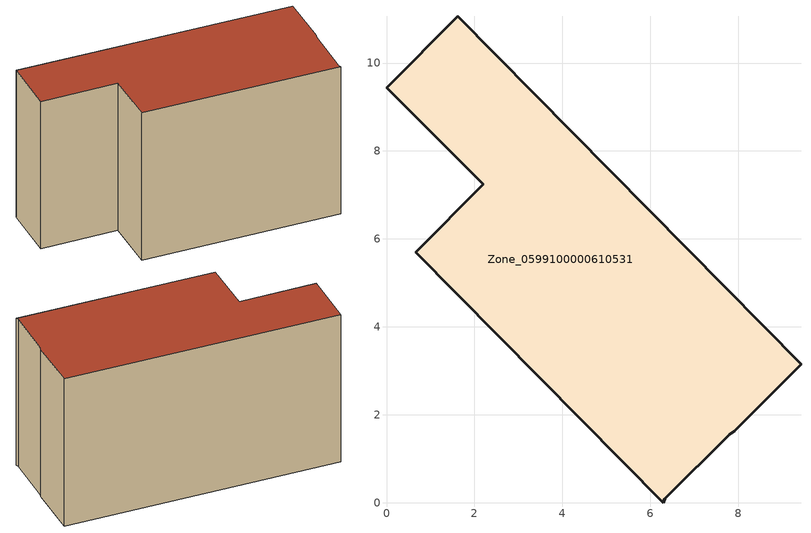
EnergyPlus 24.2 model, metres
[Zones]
Zone_0599100000610531
 floor ground (C_G): 7.81,1.56 6.33,0.1 6.29,0 0.67,5.7 2.2,7.24 0,9.44 1.62,11.06 9.43,3.15 7.91,1.62 z0
 wall outside (C_F): 7.81,1.56 7.91,1.62 9.43,3.15 1.62,11.06 0,9.44 2.2,7.24 0.67,5.7 6.29,0 6.33,0.1 7.81,1.56 z0:6.51
 roof outside (C_R): 6.33,0.1 7.81,1.56 7.91,1.62 9.43,3.15 1.62,11.06 0,9.44 2.2,7.24 0.67,5.7 6.29,0 z6.51
[BUILDING]
Pand.0599100000610531: North Axis=0; Terrain=City; Loads Convergence Tolerance Value=0.04; Temperature Convergence Tolerance Value=0.4; Solar Distribution=FullExterior; Maximum Number of Warmup Days=25; Minimum Number of Warmup Days=1
[Site:Location]
Rotterdam.The.Hague.AP_ZH_NLD Design_Conditions: Latitude=51.96; Longitude=4.45; Time Zone=1; Elevation=-4.5
[SITE:GROUNDTEMPERATURE:BUILDINGSURFACE]
18, 18, 18, 18, 18, 18, 18, 18, 18, 18, 18, 18
[MATERIAL] Thermal Absorptance=0.9; Solar Absorptance=0.7; Visible Absorptance=0.7
Name | Roughness | Thickness | Conductivity | Density | Specific Heat
G.TI.1946 | MediumSmooth | 0.15 | 1 | 540 | 1210
F.TI.1946 | Rough | 0.3 | 0.857143 | 1920 | 840
R.TI.1946 | MediumRough | 0.2 | 0.1 | 1500 | 1000
[CONSTRUCTION]
C_G: G.TI.1946
C_F: F.TI.1946
C_R: R.TI.1946
[ZONE]
Zone_0599100000610531: Type=1; Multiplier=1; Ceiling Height=Autocalculate; Volume=Autocalculate; Floor Area=autocalculate; Part of Total Floor Area=Yes
[ZONEINFILTRATION:DESIGNFLOWRATE]
Infil_Zone_0599100000610531: Zone or ZoneList or Space or SpaceList=Zone_0599100000610531; Schedule=AlwaysOn; Design Flow Rate Calculation Method=Flow/Area; Flow Rate per Floor Area=0.003; Constant Term Coefficient=1; Temperature Term Coefficient=0; Velocity Term Coefficient=0; Velocity Squared Term Coefficient=0
[HVACTEMPLATE:ZONE:IDEALLOADSAIRSYSTEM]
Zone_0599100000610531: Maximum Heating Supply Air Temperature=50; Minimum Cooling Supply Air Temperature=13; Maximum Heating Supply Air Humidity Ratio=0.0156; Minimum Cooling Supply Air Humidity Ratio=0.0077; Heating Limit=NoLimit; Cooling Limit=NoLimit; Dehumidification Control Type=ConstantSensibleHeatRatio; Cooling Sensible Heat Ratio=0.7; Dehumidification Setpoint=60; Humidification Control Type=None; Humidification Setpoint=30; Outdoor Air Method=None; Outdoor Air Flow Rate per Person=0.00944; Outdoor Air Flow Rate per Zone Floor Area=0; Outdoor Air Flow Rate per Zone=0; Demand Controlled Ventilation Type=None; Outdoor Air Economizer Type=NoEconomizer; Heat Recovery Type=None; Sensible Heat Recovery Effectiveness=0.7; Latent Heat Recovery Effectiveness=0.65
[ZONECONTROL:THERMOSTAT]
ThermostatControl_Zone_0599100000610531: Zone or ZoneList=Zone_0599100000610531; Control Type Schedule=DualSetpointControlType; Control 1=Thermostat_Zone_0599100000610531; Temperature Difference Between Cutout And Setpoint=0
[THERMOSTATSETPOINT:DUALSETPOINT]
Thermostat_Zone_0599100000610531: Heating Setpoint Temperature Schedule=HeatingSetpoint_Zone_0599100000610531; Cooling Setpoint Temperature Schedule=CoolingSetpoint_Zone_0599100000610531
[SCHEDULE:COMPACT]
HeatingSetpoint_Zone_0599100000610531: Through: 12/31, For: AllDays, Until: 24:00, 21
CoolingSetpoint_Zone_0599100000610531: Through: 12/31, For: AllDays, Until: 24:00, 24
DualSetpointControlType: Through: 12/31, For: AllDays, Until: 24:00, 4
AlwaysOn: Through: 12/31, For: AllDays, Until: 24:00, 1
